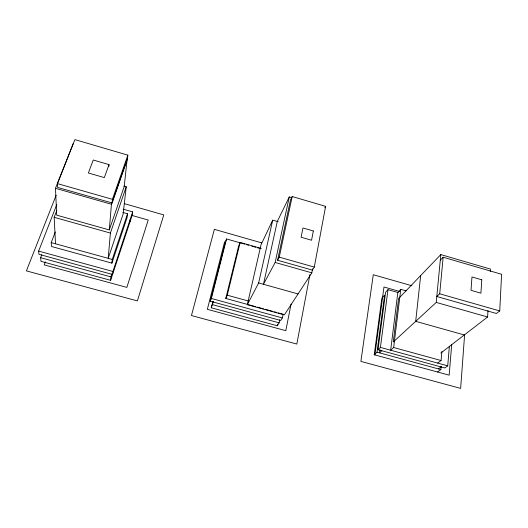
<?xml version="1.0" encoding="UTF-8"?>
<svg xmlns="http://www.w3.org/2000/svg" width="528" height="528" viewBox="0 0 528 528"><rect width="100%" height="100%" fill="white"/><g stroke="black" fill="none" stroke-linecap="round" stroke-linejoin="round"><path stroke-width="0.79" d="M443.144 257.228L439.705 293.792L436.808 296.505L496.393 313.48L499.739 310.933L501.6 274.283L443.144 257.228L440.293 260.152M440.847 353.047L487.608 317.005L487.991 310.504M490.288 271.517L490.433 269.075L440.821 254.588L398.607 298.505L393.274 341.992L436.24 302.419L440.821 254.588M108.907 166.241L109.025 164.611L93.245 160.017L88.374 172.993L104.333 177.599L109.025 164.611M464.647 334.29L460.64 388.384L360.888 361.396L373.283 274.725L411.906 285.754M451.671 344.824L449.17 375.164L374.24 354.757L381.863 298.089L384.595 295.093L377.012 352.163L374.24 354.757M109.296 229.931L111.441 204.25L127.175 159.133L124.192 186.595L109.296 229.931L56.687 215.167L55.486 188.311L73.286 143.352M112.114 202.963L112.424 199.313L127.849 155.153L74.897 139.616L57.486 183.619L57.638 187.433L112.114 202.963L127.426 159.04L127.849 155.153M398.224 292.571L387.981 289.667L385.598 292.301L377.995 349.701L444.8 367.957L447.724 365.845L449.368 346.289M126.238 186.747L110.392 233.066L108.194 258.337L123.143 214.025L126.238 186.747L123.882 186.067M437.659 363.092L441.071 360.532L441.877 351.503M437.527 371.989L440.847 369.58L441.137 366.313M55.295 231.977L51.223 242.609L51.46 246.477L111.896 263.129L112.259 259.459L127.525 213.774L122.819 212.441M41.824 254.628L40.643 257.684L40.979 261.334L110.623 280.322L110.959 276.896L111.989 273.794M123.209 209.18L132.653 211.867L112.933 271.478L112.622 274.487L38.947 254.318L38.636 251.104L56.76 204.653M420.671 275.55L415.688 321.347L464.317 334.95M400.765 289.337L397.822 292.459L390.674 350.229L393.67 347.523L400.765 289.337L406.25 290.902M127.525 213.774L127.037 217.76L111.896 263.129M129.961 221.78L130.264 219.49M379.969 349.589L379.54 352.849L381.817 350.744M377.995 349.701L380.417 347.417L387.981 289.667M132.653 211.867L132.198 215.219L110.623 280.322M374.867 354.928L383.975 287.001L399.709 291.469M314.292 267.089L325.611 206.362L292.189 196.522L290.479 199.967L277.583 260.245L312.338 270.092L314.292 267.089L279.259 257.143L277.583 260.245M309.936 274.534L296.828 344.058L191.459 315.546L214.368 229.357L261.776 242.887M278.197 221.72L272.719 220.136L261.037 244.688L247.322 304.702L284.368 314.879L311.824 272.844L312.583 268.792M291.073 304.062L285.806 330.68L207.346 309.316L224.631 241.751M244.695 244.121L226.545 238.953L225.364 242.048L210.263 301.211L280.698 320.496L282.368 317.942L283.021 314.714M212.876 301.455L211.273 307.778L277.259 325.769L279.154 322.859L279.814 319.631M277.259 325.769L277.583 324.166M279.259 257.143L292.189 196.522M289.265 196.951L277.292 221.463L263.452 284.288L275.154 262.469L289.265 196.951L291.588 197.637M247.322 304.702L258.647 282.949L272.719 220.136M255.638 306.662L225.799 298.459L227.264 295.192L240.154 242.425L261.294 248.444M225.799 298.459L238.623 246.061L240.154 242.425M211.273 307.778L213.371 301.481M210.263 301.211L211.372 298.472L226.545 238.953M45.395 261.848L44.233 264.898L126.852 287.397L148.21 220.044L131.591 215.325M55.519 243.791L54.166 217.312L56.813 210.5M56.153 195.228L26.4 270.884L137.399 300.92L163.772 214.909L124.192 203.603M324.826 207.702L325.611 206.362M438.372 368.9L441.058 366.934M380.417 347.417L447.724 365.845M40.643 257.684L110.959 276.896M212.566 304.663L279.154 322.859M377.012 352.163L440.847 369.58M227.264 295.192L248.662 301.085M257.209 307.091L263.492 308.821M265.063 309.25L272.917 311.408M274.487 311.843L276.837 312.49M278.408 312.919L283.12 314.213M393.67 347.523L441.071 360.532M38.636 251.104L112.933 271.478M211.372 298.472L282.368 317.942M51.223 242.609L112.259 259.459M258.647 282.949L298.043 293.938M54.166 217.312L110.392 233.066M246.272 244.57L248.642 245.243M251.803 246.14L255.75 247.262M257.327 247.711L259.697 248.391M436.24 302.419L487.608 317.005M275.154 262.469L311.824 272.844M57.486 183.619L112.424 199.313M439.705 293.792L499.739 310.933M55.486 188.311L111.441 204.25M481.78 279.807L480.916 293.179L471.009 290.327L471.966 276.962L481.78 279.807M313.348 230.98L311.566 240.247L301.112 237.23L302.966 227.971L313.348 230.98"/></g></svg>
